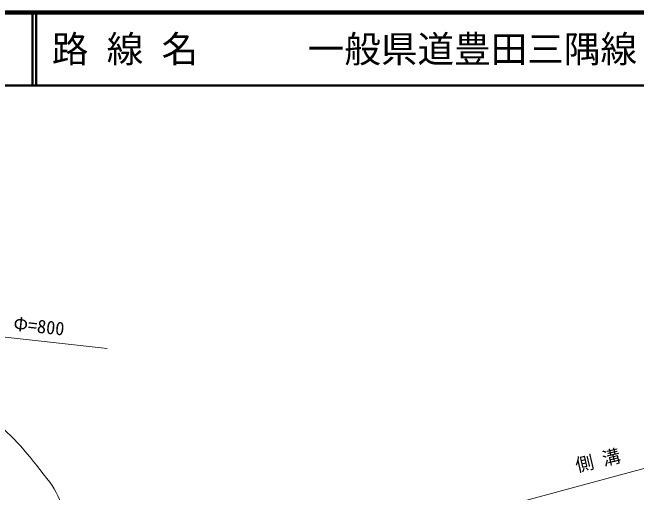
# Model space of a CAD drawing. Units: millimetres, scale not verified. Extents: x 40000 to 680000, y 20000 to 380000.
# Drawn here: x 174998 to 260264, y 314392 to 380000 of the extents above; entities that cross this region are included whole.
import ezdxf
from ezdxf.enums import TextEntityAlignment as Align

# ---------------------------------------------------------------- set-up
doc = ezdxf.new("R2010")
doc.units = ezdxf.units.MM
doc.header["$LTSCALE"] = 1000
for name, color, linetype, lineweight in [('M-TTL', 2, 'Continuous', 140), ('M-TTL-LINE', 7, 'Continuous', 50), ('M-TTL-TXT', 7, 'Continuous', 13), ('M-WORK', 1, 'Continuous', 13)]:
    doc.layers.add(name, color=color, linetype=linetype, lineweight=lineweight)
doc.styles.add('ＭＳ ゴシック', font='')
doc.styles.get('ＭＳ ゴシック').set_extended_font_data('MS Gothic')

msp = doc.modelspace()

# ---------------------------------------------------------------- linework, layer by layer
at = {"layer": 'M-TTL'}
msp.add_line((680000, 380000), (40000, 380000), dxfattribs=at)
at = {"layer": 'M-TTL-LINE'}
for p, q in [((177750, 380000), (177750, 370000)), ((178250, 380000), (178250, 370000)), ((40000, 370000), (680000, 370000))]:
    msp.add_line(p, q, dxfattribs=at)
at = {"layer": 'M-WORK'}
for points in [[(142698, 316499), (149795, 338302), (187918, 334080)], [(165298, 275749), (179381, 292299), (203812, 302155), (294444, 326661), (351250, 330438)]]:
    msp.add_lwpolyline(points, dxfattribs=at)
msp.add_open_spline([(162129, 261415), (166592, 267238), (167733, 268744), (171411, 273374), (174298, 277009), (176100, 278901), (178874, 282623), (179887, 283982), (180577, 284680), (181338, 286194), (182399, 288303), (182825, 289585), (183410, 291872), (184358, 295587), (184862, 297797), (184570, 301621), (184242, 305921), (183597, 308371), (181893, 312333), (181192, 313965), (180808, 314929), (179699, 316317), (176953, 319755), (175491, 321862), (172000, 324541), (170138, 325970), (168968, 326633), (166834, 327612), (164987, 328459), (163881, 328799), (161906, 329278), (158015, 330221), (155760, 330393), (151812, 331064), (149238, 331501), (147795, 331738), (145218, 332159), (140989, 332850), (138614, 333204), (134386, 333897), (126067, 335260), (121415, 336069), (113103, 337468), (109558, 338064), (107574, 338407), (104030, 339003), (96805, 340220), (94539, 340588), (85526, 342074)], degree=3, knots=[0, 0, 0, 0, 1, 1, 1, 2, 2, 2, 3, 3, 3, 4, 4, 4, 5, 5, 5, 6, 6, 6, 7, 7, 7, 8, 8, 8, 9, 9, 9, 10, 10, 10, 11, 11, 11, 12, 12, 12, 13, 13, 13, 14, 14, 14, 15, 15, 15, 16, 16, 16, 16], dxfattribs=at)

# ---------------------------------------------------------------- texts
at = {"layer": 'M-TTL-TXT', "style": 'ＭＳ ゴシック'}
msp.add_text('路 線 名      一般県道豊田三隅線', height=3666, dxfattribs=at).set_placement((180380, 375000), align=Align.MIDDLE_LEFT)
at = {"layer": 'M-WORK', "style": 'ＭＳ ゴシック'}
for s, rotation, p in [('ヒューム管\u3000L=10.5\u3000Φ=800', 353.842, (150145, 338719)), ('側 溝\u3000\u3000 L=152.0', 13.331, (252284, 316634))]:
    msp.add_text(s, height=1833, rotation=rotation, dxfattribs=at).set_placement(p, align=Align.BOTTOM_LEFT)

doc.saveas('drawing.dxf')
